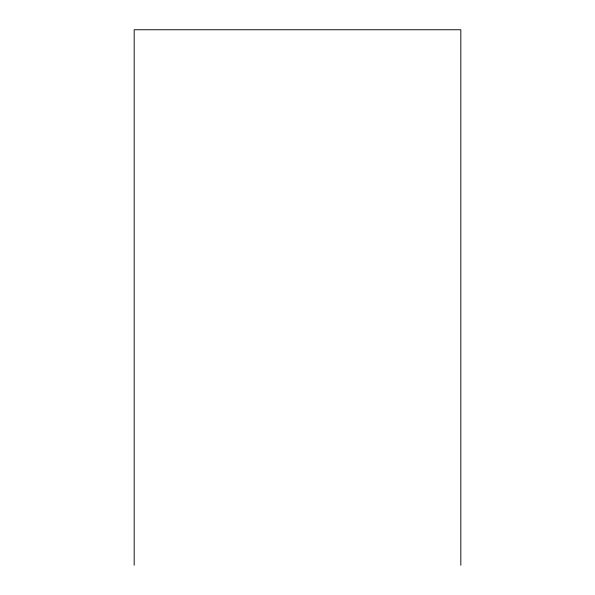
<?xml version="1.0" encoding="UTF-8"?>
<svg xmlns="http://www.w3.org/2000/svg" width="595" height="595" viewBox="0 0 595 595"><rect width="100%" height="100%" fill="white"/><g stroke="black" fill="none" stroke-linecap="round" stroke-linejoin="round"><path stroke-width="0.89" d="M460.82 565.25L460.82 29.75L134.18 29.75L134.18 565.25"/></g></svg>
